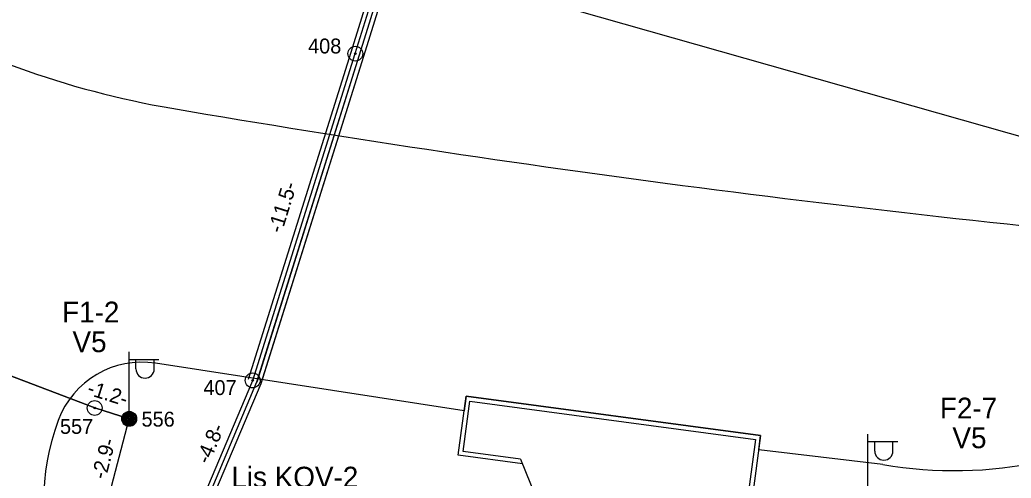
# Model space of a CAD drawing. Extents: x 528816 to 533196, y 6574767 to 6575847.
# Drawn here: x 530394.32 to 530427.64, y 6575165.47 to 6575180.88 of the extents above; entities that cross this region are included whole.
import ezdxf

# ---------------------------------------------------------------- set-up
doc = ezdxf.new("R2010")
doc.units = 0
for name, color, linetype in [('ELRAJATISMP', 7, 'Continuous'), ('JOONSIDE', 7, 'Continuous'), ('KOORDPUNKT', 7, 'Continuous'), ('MPKAABEL', 7, 'Continuous'), ('POST', 7, 'Continuous'), ('TEE', 7, 'Continuous')]:
    doc.layers.add(name, color=color, linetype=linetype)

msp = doc.modelspace()

# ---------------------------------------------------------------- linework, layer by layer
at = {"layer": 'KOORDPUNKT'}
for centre, radius in [((530405.598, 6575179.746), 0.25), ((530405.598, 6575179.746), 0.025), ((530405.598, 6575179.746), 0.0221), ((530405.598, 6575179.746), 0.0191), ((530405.598, 6575179.746), 0.0161), ((530405.598, 6575179.746), 0.0132), ((530405.598, 6575179.746), 0.0102), ((530405.598, 6575179.746), 0.00726), ((530405.598, 6575179.746), 0.0043), ((530402.151, 6575168.757), 0.25), ((530402.151, 6575168.757), 0.025), ((530402.151, 6575168.757), 0.0221), ((530402.151, 6575168.757), 0.0191), ((530402.151, 6575168.757), 0.0161), ((530402.151, 6575168.757), 0.0132), ((530402.151, 6575168.757), 0.0102), ((530402.151, 6575168.757), 0.00726), ((530402.151, 6575168.757), 0.0043), ((530396.839, 6575167.831), 0.25), ((530396.839, 6575167.831), 0.025), ((530396.839, 6575167.831), 0.0221), ((530396.839, 6575167.831), 0.0191), ((530396.839, 6575167.831), 0.0161), ((530396.839, 6575167.831), 0.0132), ((530396.839, 6575167.831), 0.0102), ((530396.839, 6575167.831), 0.00726), ((530396.839, 6575167.831), 0.0043), ((530397.999, 6575167.464), 0.25), ((530397.999, 6575167.464), 0.025), ((530397.999, 6575167.464), 0.0221), ((530397.999, 6575167.464), 0.0191), ((530397.999, 6575167.464), 0.0161), ((530397.999, 6575167.464), 0.0132), ((530397.999, 6575167.464), 0.0102), ((530397.999, 6575167.464), 0.00726), ((530397.999, 6575167.464), 0.0043)]:
    msp.add_circle(centre, radius, dxfattribs=at)
at = {"layer": 'MPKAABEL'}
for points in [[(530399.636, 6575163.826), (530400.268, 6575164.3), (530402.151, 6575168.757), (530405.598, 6575179.746), (530407.502, 6575185.866), (530409.219, 6575193.378), (530411.25, 6575201.888), (530412.515, 6575206.407), (530414.639, 6575211.986), (530415.519, 6575214.545), (530417.004, 6575219.916), (530418.001, 6575223.392), (530418.906, 6575226.247), (530419.81, 6575229.101), (530419.617, 6575230.34), (530418.681, 6575231.114)], [(530399.636, 6575163.826), (530400.268, 6575164.3), (530402.151, 6575168.757), (530405.598, 6575179.746), (530407.502, 6575185.866), (530409.219, 6575193.378), (530411.25, 6575201.888), (530412.515, 6575206.407), (530414.639, 6575211.986), (530415.519, 6575214.545), (530417.004, 6575219.916), (530418.001, 6575223.392), (530418.906, 6575226.247), (530419.81, 6575229.101), (530419.617, 6575230.34), (530418.681, 6575231.114)], [(530402.151, 6575168.757), (530405.598, 6575179.746), (530407.502, 6575185.866), (530409.219, 6575193.378), (530411.25, 6575201.888), (530412.515, 6575206.407), (530414.639, 6575211.986), (530415.519, 6575214.545), (530417.004, 6575219.916), (530418.001, 6575223.392), (530418.906, 6575226.247), (530419.81, 6575229.101)], [(530402.008, 6575168.802), (530405.455, 6575179.791), (530407.357, 6575185.905), (530409.073, 6575193.412), (530411.105, 6575201.926), (530412.372, 6575206.454), (530414.498, 6575212.037), (530415.376, 6575214.59), (530416.86, 6575219.956), (530417.857, 6575223.436), (530418.763, 6575226.292)], [(530400.385, 6575163.507), (530400.369, 6575164.152), (530402.292, 6575168.706), (530405.741, 6575179.702), (530407.647, 6575185.827), (530409.365, 6575193.344), (530411.395, 6575201.85), (530412.658, 6575206.36), (530414.78, 6575211.935), (530415.681, 6575214.565), (530416.552, 6575215.046), (530421.989, 6575213.719), (530429.896, 6575211.769), (530438.874, 6575209.807), (530445.678, 6575208.566), (530454.942, 6575207.201), (530463.832, 6575205.728), (530466.988, 6575205.483), (530470.248, 6575205.509), (530473.709, 6575207.081), (530475.927, 6575208.171), (530477.162, 6575208.999)], [(530400.385, 6575163.507), (530400.369, 6575164.152), (530402.292, 6575168.706), (530405.741, 6575179.702), (530407.647, 6575185.827), (530409.365, 6575193.344), (530411.395, 6575201.85), (530412.658, 6575206.36), (530414.78, 6575211.935), (530415.681, 6575214.565), (530416.552, 6575215.046), (530421.989, 6575213.719), (530429.896, 6575211.769), (530438.874, 6575209.807), (530445.678, 6575208.566), (530454.942, 6575207.201), (530463.832, 6575205.728), (530466.988, 6575205.483), (530470.248, 6575205.509), (530473.709, 6575207.081), (530475.927, 6575208.171), (530477.162, 6575208.999)], [(530402.295, 6575168.712), (530405.741, 6575179.702), (530407.647, 6575185.827), (530409.365, 6575193.344), (530411.395, 6575201.85), (530412.658, 6575206.36), (530414.78, 6575211.935), (530415.681, 6575214.565)], [(530402.438, 6575168.668), (530405.885, 6575179.657), (530407.792, 6575185.788), (530409.512, 6575193.31), (530411.541, 6575201.813), (530412.8, 6575206.313), (530414.921, 6575211.883), (530415.808, 6575214.464)], [(530399.636, 6575163.826), (530400.513, 6575164.107), (530402.433, 6575168.654), (530405.885, 6575179.657), (530407.792, 6575185.788)], [(530399.636, 6575163.826), (530400.513, 6575164.107), (530402.433, 6575168.654), (530405.885, 6575179.657), (530407.792, 6575185.788)], [(530400.385, 6575163.507), (530400.236, 6575163.073), (530400.453, 6575160.652), (530400.568, 6575158.94), (530401.34, 6575155.285), (530401.079, 6575155.05), (530400.591, 6575155.02), (530399.782, 6575157.128), (530397.485, 6575161.292), (530397.274, 6575164.675), (530397.999, 6575167.464), (530396.839, 6575167.831), (530381.249, 6575173.765), (530375.162, 6575176.008), (530369.341, 6575177.957)], [(530381.249, 6575173.765), (530396.839, 6575167.831), (530397.999, 6575167.464)], [(530400.385, 6575163.507), (530400.236, 6575163.073), (530400.453, 6575160.652), (530400.568, 6575158.94), (530401.34, 6575155.285), (530401.079, 6575155.05), (530400.591, 6575155.02), (530399.782, 6575157.128), (530397.485, 6575161.292), (530397.274, 6575164.675), (530397.999, 6575167.464)]]:
    msp.add_lwpolyline(points, dxfattribs=at)
at = {"layer": 'POST'}
for p, q in [((530397.999, 6575167.714), (530397.999, 6575169.714)), ((530397.999, 6575169.464), (530398.999, 6575169.464)), ((530398.226, 6575169.143), (530398.226, 6575169.464)), ((530398.839, 6575169.143), (530398.839, 6575169.464)), ((530397.999, 6575167.464), (530397.999, 6575167.464)), ((530422.827, 6575164.952), (530422.827, 6575166.952)), ((530422.827, 6575166.702), (530423.827, 6575166.702)), ((530423.054, 6575166.381), (530423.054, 6575166.702)), ((530423.666, 6575166.381), (530423.666, 6575166.702))]:
    msp.add_line(p, q, dxfattribs=at)
for radius in [0.25, 0.225, 0.2, 0.175, 0.15, 0.125, 0.1, 0.075, 0.05, 0.025]:
    msp.add_circle((530397.999, 6575167.464), radius, dxfattribs=at)
for centre in [(530398.533, 6575169.143), (530423.36, 6575166.381)]:
    msp.add_arc(centre, 0.306, 180, 0, dxfattribs=at)
at = {"layer": 'TEE'}
for points in [[(530443.765, 6575172.466), (530339.415, 6575202.098)], [(530423.331, 6575165.928), (530419.159, 6575166.422), (530419.218, 6575166.901), (530409.321, 6575168.223), (530409.256, 6575167.733), (530398.887, 6575169.336)], [(530411.214, 6575165.952), (530409.057, 6575166.24), (530409.321, 6575168.223), (530419.218, 6575166.901), (530418.756, 6575163.433), (530413.571, 6575164.124)], [(530411.15, 6575166.112), (530409.225, 6575166.369), (530409.45, 6575168.054), (530419.05, 6575166.772), (530418.627, 6575163.602), (530413.506, 6575164.284)], [(530411.15, 6575166.112), (530413.543, 6575160.189)]]:
    msp.add_lwpolyline(points, dxfattribs=at)
for centre, radius, start, end in [((530404.487, 6575207.481), 30, 239.8193, 260.3014), ((530475.074, 6575620.492), 449, 260.3014, 265.02507), ((530398.428, 6575166.371), 3, 81.209, 159.6985), ((530403.118, 6575164.637), 8, 159.6985, 200.0991), ((530425.732, 6575179.931), 14.208, 260.2725, 281.9424)]:
    msp.add_arc(centre, radius, start, end, dxfattribs=at)

# ---------------------------------------------------------------- texts
at = {"layer": 'ELRAJATISMP'}
msp.add_text('Ljs KOV-2', height=0.7, dxfattribs=at).set_placement((530401.432, 6575165.154))
at = {"layer": 'JOONSIDE'}
for s, rotation, p in [('-11.5-', 72.585, (530403.122, 6575173.68)), ('-1.2-', 342.4284, (530396.553, 6575168.294)), ('-4.8-', 67.0995, (530400.678, 6575165.912)), ('-2.9-', 75.4164, (530397.206, 6575165.406))]:
    msp.add_text(s, height=0.5, rotation=rotation, dxfattribs=at).set_placement(p)
at = {"layer": 'KOORDPUNKT'}
for s, p in [('408', (530404.011, 6575179.753)), ('407', (530400.494, 6575168.266)), ('557', (530395.673, 6575166.96)), ('556', (530398.414, 6575167.204))]:
    msp.add_text(s, height=0.5, dxfattribs=at).set_placement(p)
at = {"layer": 'POST'}
for s, p in [('F1-2', (530395.744, 6575170.707)), ('V5', (530396.094, 6575169.707)), ('F2-7', (530425.245, 6575167.477)), ('V5', (530425.665, 6575166.477))]:
    msp.add_text(s, height=0.7, dxfattribs=at).set_placement(p)

doc.saveas('drawing.dxf')
